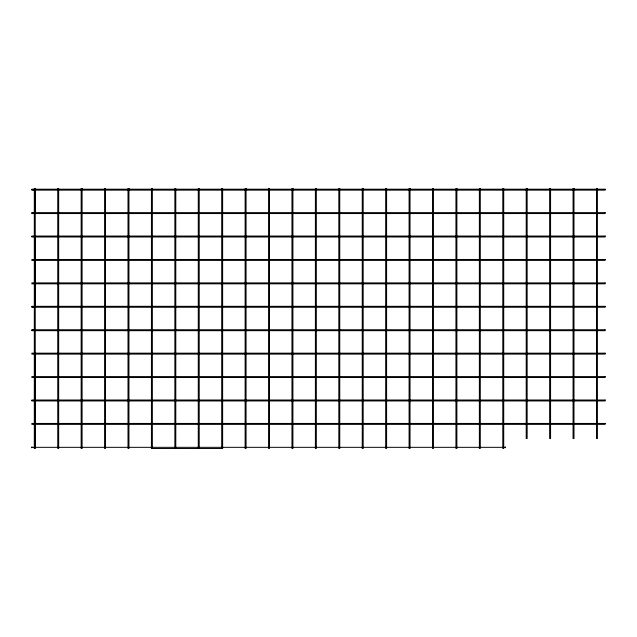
<?xml version="1.0" encoding="UTF-8"?>
<svg xmlns="http://www.w3.org/2000/svg" width="637" height="637" viewBox="0 0 637 637"><rect width="100%" height="100%" fill="white"/><g stroke="black" fill="none" stroke-linecap="round" stroke-linejoin="round"><path stroke-width="0.96" d="M31.85 189.667L34.78 189.667L34.78 213.092L31.85 213.092M31.85 236.518L34.78 236.518L34.78 306.787L31.85 306.787M31.85 330.213L34.78 330.213M31.85 400.482L34.78 400.482M31.85 447.333L505.292 447.333M505.292 446.863L505.292 447.803M221.7 448.504L221.7 188.496L222.639 188.496L222.639 448.504L151.431 448.504L151.431 188.496L152.362 188.496L152.362 448.504M199.214 448.504L199.214 188.496L198.274 188.496L198.274 448.504M175.788 448.504L175.788 188.496L174.857 188.496L174.857 448.504M34.78 353.639L34.78 448.504M31.85 446.863L31.85 447.803M35.25 188.496L34.31 188.496L34.31 448.504L35.25 448.504L35.25 188.496M58.668 188.496L57.736 188.496L57.736 448.504L58.668 448.504L58.668 188.496M82.093 188.496L81.154 188.496L81.154 448.504L82.093 448.504L82.093 188.496M105.519 188.496L104.579 188.496L104.579 448.504L105.519 448.504L105.519 188.496M128.945 188.496L128.005 188.496L128.005 448.504L128.945 448.504L128.945 188.496M246.065 188.496L245.126 188.496L245.126 448.504L246.065 448.504L246.065 188.496M269.483 188.496L268.551 188.496L268.551 448.504L269.483 448.504L269.483 188.496M292.909 188.496L291.969 188.496L291.969 448.504L292.909 448.504L292.909 188.496M316.334 188.496L315.395 188.496L315.395 448.504L316.334 448.504L316.334 188.496M339.76 188.496L338.82 188.496L338.82 448.504L339.76 448.504L339.76 188.496M363.178 188.496L362.246 188.496L362.246 448.504L363.178 448.504L363.178 188.496M386.603 188.496L385.672 188.496L385.672 448.504L386.603 448.504L386.603 188.496M410.029 188.496L409.089 188.496L409.089 448.504L410.029 448.504L410.029 188.496M433.455 188.496L432.515 188.496L432.515 448.504L433.455 448.504L433.455 188.496M456.88 188.496L455.941 188.496L455.941 448.504L456.88 448.504L456.88 188.496M480.298 188.496L479.366 188.496L479.366 448.504L480.298 448.504L480.298 188.496M503.724 188.496L502.784 188.496L502.784 448.504L503.724 448.504L503.724 188.496M527.149 188.496L526.21 188.496L526.21 438.551L527.149 438.551L527.149 188.496M550.575 188.496L549.635 188.496L549.635 438.551L550.575 438.551L550.575 188.496M573.993 188.496L573.061 188.496L573.061 438.551L573.993 438.551L573.993 188.496M597.418 188.496L596.487 188.496L596.487 438.551L597.418 438.551L597.418 188.496M605.15 189.197L31.85 189.197L31.85 190.137L605.15 190.137L605.15 189.197M605.15 212.623L31.85 212.623L31.85 213.562L605.15 213.562L605.15 212.623M605.15 236.048L31.85 236.048L31.85 236.988L605.15 236.988L605.15 236.048M605.15 259.474L31.85 259.474L31.85 260.406L605.15 260.406L605.15 259.474M605.15 282.892L31.85 282.892L31.85 283.831L605.15 283.831L605.15 282.892M605.15 306.317L31.85 306.317L31.85 307.257L605.15 307.257L605.15 306.317M605.15 329.743L31.85 329.743L31.85 330.683L605.15 330.683L605.15 329.743M605.15 353.169L31.85 353.169L31.85 354.108L605.15 354.108L605.15 353.169M605.15 376.594L31.85 376.594L31.85 377.526L605.15 377.526L605.15 376.594M605.15 400.012L31.85 400.012L31.85 400.952L605.15 400.952L605.15 400.012M605.15 423.438L31.85 423.438L31.85 424.377L605.15 424.377L605.15 423.438"/></g></svg>
